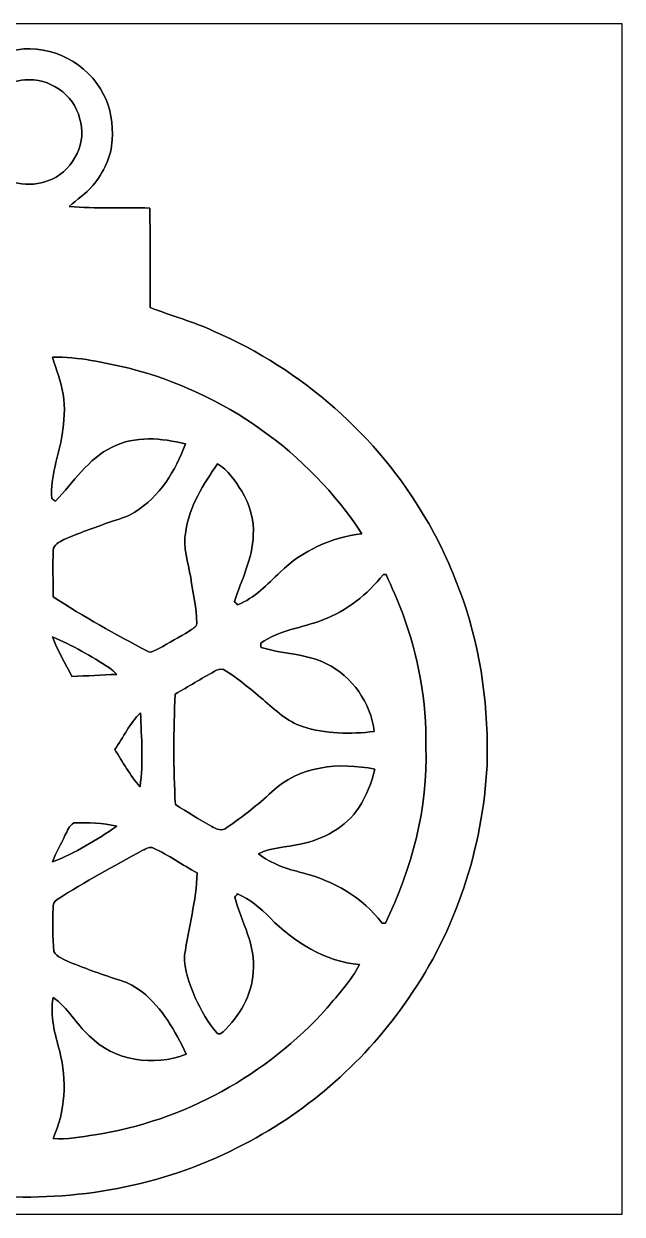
# Model space of a CAD drawing. Header units: centimetres. Extents: x -16.8 to 16.8, y -16.7 to 16.7.
# Drawn here: x 0.01 to 16.77, y -16.67 to 16.67 of the extents above; entities that cross this region are included whole.
import ezdxf

# ---------------------------------------------------------------- set-up
doc = ezdxf.new("R2010")
doc.units = ezdxf.units.CM
doc.header["$MEASUREMENT"] = 0
doc.layers.add('Layer 1', color=7, linetype='Continuous')

msp = doc.modelspace()

# ---------------------------------------------------------------- linework, layer by layer
at = {"layer": 'Layer 1', "color": 7}
for points, knots in [([(-16.77458, 16.66875), (-16.77458, 16.66875), (16.77458, 16.66875), (16.77458, 16.66875), (16.77458, 16.66875), (16.77458, 16.66875), (16.77458, -16.66875), (16.77458, -16.66875), (16.77458, -16.66875), (16.77458, -16.66875), (-16.77458, -16.66875), (-16.77458, -16.66875), (-16.77458, -16.66875), (-16.77458, -16.66875), (-16.77458, 16.66875), (-16.77458, 16.66875), (-16.77458, 16.66875), (-16.77458, 16.66875), (-16.77458, 16.66875), (-16.77458, 16.66875)], [0, 0, 0, 0, 0.16666667, 0.16666667, 0.16666667, 0.16666667, 0.33333333, 0.33333333, 0.33333333, 0.33333333, 0.5, 0.5, 0.5, 0.5, 0.66666667, 0.66666667, 0.66666667, 0.66666667, 1, 1, 1, 1]), ([(-0.17815, 15.94379), (-1.35008, 15.81961), (-2.32198, 14.67661), (-2.19886, 13.49446), (-2.19886, 13.49446), (-2.17593, 12.71482), (-1.69404, 11.98245), (-1.01247, 11.6145), (-1.01247, 11.6145), (-1.01, 11.59051), (-1.00542, 11.54254), (-1.0033, 11.5189), (-1.0033, 11.5189), (-1.75401, 11.51572), (-2.50508, 11.52666), (-3.25543, 11.50691), (-3.25543, 11.50691), (-3.27131, 10.57804), (-3.26214, 9.64918), (-3.26037, 8.72031), (-3.26037, 8.72031), (-3.44452, 8.62401), (-3.64349, 8.56156), (-3.84034, 8.49736), (-3.84034, 8.49736), (-6.70666, 7.59248), (-9.20644, 5.61199), (-10.78794, 3.06141), (-10.78794, 3.06141), (-12.33241, 0.58596), (-12.96353, -2.44299), (-12.52467, -5.32871), (-12.52467, -5.32871), (-12.17824, -7.80697), (-11.04971, -10.16282), (-9.35814, -12.00397), (-9.35814, -12.00397), (-8.67269, -12.72293), (-7.94173, -13.40591), (-7.10918, -13.95342), (-7.10918, -13.95342), (-5.21864, -15.24882), (-2.97145, -16.01011), (-0.68686, -16.16604), (-0.68686, -16.16604), (1.67569, -16.29869), (4.0827, -15.82526), (6.17679, -14.71189), (6.17679, -14.71189), (8.01441, -13.75974), (9.60755, -12.34264), (10.7763, -10.63519), (10.7763, -10.63519), (12.11227, -8.72525), (12.8651, -6.42761), (12.98787, -4.10422), (12.98787, -4.10422), (13.0302, -2.53541), (12.83406, -0.95074), (12.31547, 0.53446), (12.31547, 0.53446), (12.03572, 1.32009), (11.7034, 2.08986), (11.27407, 2.80635), (11.27407, 2.80635), (9.92117, 5.12657), (7.80521, 6.98923), (5.34211, 8.05568), (5.34211, 8.05568), (4.75932, 8.32062), (4.14267, 8.49842), (3.54365, 8.71926), (3.54365, 8.71926), (3.54259, 9.64953), (3.556, 10.58016), (3.53413, 11.51008), (3.53413, 11.51008), (2.78095, 11.53266), (2.026, 11.49033), (1.27388, 11.54924), (1.27388, 11.54924), (1.49119, 11.75032), (1.74837, 11.90766), (1.93922, 12.13732), (1.93922, 12.13732), (2.23908, 12.49927), (2.46486, 12.94659), (2.48285, 13.4239), (2.48285, 13.4239), (2.50331, 13.85499), (2.45392, 14.31043), (2.24014, 14.69319), (2.24014, 14.69319), (1.80058, 15.55715), (0.78634, 16.09866), (-0.17815, 15.94379)], [0, 0, 0, 0, 0.04, 0.04, 0.04, 0.04, 0.08, 0.08, 0.08, 0.08, 0.12, 0.12, 0.12, 0.12, 0.16, 0.16, 0.16, 0.16, 0.2, 0.2, 0.2, 0.2, 0.24, 0.24, 0.24, 0.24, 0.28, 0.28, 0.28, 0.28, 0.32, 0.32, 0.32, 0.32, 0.36, 0.36, 0.36, 0.36, 0.4, 0.4, 0.4, 0.4, 0.44, 0.44, 0.44, 0.44, 0.48, 0.48, 0.48, 0.48, 0.52, 0.52, 0.52, 0.52, 0.56, 0.56, 0.56, 0.56, 0.6, 0.6, 0.6, 0.6, 0.64, 0.64, 0.64, 0.64, 0.68, 0.68, 0.68, 0.68, 0.72, 0.72, 0.72, 0.72, 0.76, 0.76, 0.76, 0.76, 0.8, 0.8, 0.8, 0.8, 0.84, 0.84, 0.84, 0.84, 0.88, 0.88, 0.88, 0.88, 0.92, 0.92, 0.92, 0.92, 1, 1, 1, 1]), ([(0.03422, 15.09748), (0.71402, 15.16486), (1.40794, 14.69108), (1.57092, 14.02362), (1.57092, 14.02362), (1.78682, 13.36816), (1.41429, 12.60934), (0.80257, 12.31794), (0.80257, 12.31794), (0.27693, 12.07841), (-0.40464, 12.13414), (-0.83785, 12.53278), (-0.83785, 12.53278), (-1.3522, 12.96846), (-1.50742, 13.79714), (-1.14194, 14.37287), (-1.14194, 14.37287), (-0.90029, 14.7888), (-0.44768, 15.07172), (0.03422, 15.09748)], [0, 0, 0, 0, 0.16666667, 0.16666667, 0.16666667, 0.16666667, 0.33333333, 0.33333333, 0.33333333, 0.33333333, 0.5, 0.5, 0.5, 0.5, 0.66666667, 0.66666667, 0.66666667, 0.66666667, 1, 1, 1, 1]), ([(0.81209, 7.33496), (1.53811, 7.34131), (2.25601, 7.18785), (2.9591, 7.02028), (2.9591, 7.02028), (5.60246, 6.35035), (7.98477, 4.67325), (9.47984, 2.38901), (9.47984, 2.38901), (8.62542, 2.28565), (7.81121, 1.90888), (7.18926, 1.31269), (7.18926, 1.31269), (6.82731, 0.96414), (6.47277, 0.58702), (5.99475, 0.39723), (5.99475, 0.39723), (5.96547, 0.42827), (5.93619, 0.45896), (5.90726, 0.4893), (5.90726, 0.4893), (6.10623, 1.10137), (6.4195, 1.68839), (6.43784, 2.34562), (6.43784, 2.34562), (6.46677, 2.77989), (6.32954, 3.20534), (6.11822, 3.57893), (6.11822, 3.57893), (5.92314, 3.85763), (5.74075, 4.17336), (5.43595, 4.34693), (5.43595, 4.34693), (5.03978, 3.76908), (4.64044, 3.15877), (4.54872, 2.44651), (4.54872, 2.44651), (4.44747, 2.01189), (4.6161, 1.58291), (4.68207, 1.15782), (4.68207, 1.15782), (4.74063, 0.73096), (4.85457, 0.30974), (4.85034, -0.12383), (4.85034, -0.12383), (4.84611, -0.23671), (4.71629, -0.27869), (4.64291, -0.33937), (4.64291, -0.33937), (4.36316, -0.50906), (4.07423, -0.66252), (3.7913, -0.82691), (3.7913, -0.82691), (3.69041, -0.86078), (3.57858, -0.9719), (3.47027, -0.90276), (3.47027, -0.90276), (2.57316, -0.42686), (1.68346, 0.06526), (0.83044, 0.61736), (0.83044, 0.61736), (0.8315, 1.05269), (0.81033, 1.48837), (0.8322, 1.92299), (0.8322, 1.92299), (0.83679, 2.08562), (1.00506, 2.15441), (1.12571, 2.2225), (1.12571, 2.2225), (1.5434, 2.40771), (1.97697, 2.5527), (2.40524, 2.71074), (2.40524, 2.71074), (2.64336, 2.79682), (2.89877, 2.85009), (3.11397, 2.98979), (3.11397, 2.98979), (3.80788, 3.42159), (4.26297, 4.14902), (4.53461, 4.90396), (4.53461, 4.90396), (3.8668, 5.06836), (3.1175, 5.13997), (2.48603, 4.81577), (2.48603, 4.81577), (1.80411, 4.48804), (1.39947, 3.82799), (0.89394, 3.29812), (0.89394, 3.29812), (0.85796, 3.32423), (0.82233, 3.35033), (0.78705, 3.37573), (0.78705, 3.37573), (0.74507, 3.99062), (0.98107, 4.56741), (1.08444, 5.16255), (1.08444, 5.16255), (1.12395, 5.53614), (1.18463, 5.91996), (1.10525, 6.29285), (1.10525, 6.29285), (1.06186, 6.65515), (0.90664, 6.98641), (0.81209, 7.33496)], [0, 0, 0, 0, 0.03703704, 0.03703704, 0.03703704, 0.03703704, 0.07407407, 0.07407407, 0.07407407, 0.07407407, 0.11111111, 0.11111111, 0.11111111, 0.11111111, 0.14814815, 0.14814815, 0.14814815, 0.14814815, 0.18518519, 0.18518519, 0.18518519, 0.18518519, 0.22222222, 0.22222222, 0.22222222, 0.22222222, 0.25925926, 0.25925926, 0.25925926, 0.25925926, 0.2962963, 0.2962963, 0.2962963, 0.2962963, 0.33333333, 0.33333333, 0.33333333, 0.33333333, 0.37037037, 0.37037037, 0.37037037, 0.37037037, 0.40740741, 0.40740741, 0.40740741, 0.40740741, 0.44444444, 0.44444444, 0.44444444, 0.44444444, 0.48148148, 0.48148148, 0.48148148, 0.48148148, 0.51851852, 0.51851852, 0.51851852, 0.51851852, 0.55555556, 0.55555556, 0.55555556, 0.55555556, 0.59259259, 0.59259259, 0.59259259, 0.59259259, 0.62962963, 0.62962963, 0.62962963, 0.62962963, 0.66666667, 0.66666667, 0.66666667, 0.66666667, 0.7037037, 0.7037037, 0.7037037, 0.7037037, 0.74074074, 0.74074074, 0.74074074, 0.74074074, 0.77777778, 0.77777778, 0.77777778, 0.77777778, 0.81481481, 0.81481481, 0.81481481, 0.81481481, 0.85185185, 0.85185185, 0.85185185, 0.85185185, 0.88888889, 0.88888889, 0.88888889, 0.88888889, 0.92592593, 0.92592593, 0.92592593, 0.92592593, 1, 1, 1, 1]), ([(10.08133, 1.24778), (10.10179, 1.24742), (10.14307, 1.24707), (10.16353, 1.24672), (10.16353, 1.24672), (10.30746, 0.8763), (10.4962, 0.52423), (10.62567, 0.14781), (10.62567, 0.14781), (11.05958, -1.04352), (11.2963, -2.31105), (11.27478, -3.58069), (11.27478, -3.58069), (11.33299, -5.29061), (10.88037, -6.98818), (10.13813, -8.51923), (10.13813, -8.51923), (10.11449, -8.51782), (10.06757, -8.515), (10.04394, -8.51394), (10.04394, -8.51394), (9.50136, -7.79286), (8.68151, -7.3279), (7.8172, -7.10777), (7.8172, -7.10777), (7.38011, -7.00193), (6.94372, -6.86082), (6.58495, -6.57895), (6.58495, -6.57895), (6.93949, -6.38316), (7.36388, -6.40609), (7.74771, -6.30484), (7.74771, -6.30484), (8.39787, -6.17855), (9.03005, -5.83494), (9.40047, -5.27262), (9.40047, -5.27262), (9.60861, -4.9463), (9.75924, -4.58258), (9.84391, -4.20476), (9.84391, -4.20476), (8.86142, -4.00579), (7.70749, -4.10669), (6.95995, -4.84293), (6.95995, -4.84293), (6.56096, -5.20065), (6.14504, -5.54284), (5.6956, -5.83565), (5.6956, -5.83565), (5.57071, -5.97041), (5.39609, -5.88045), (5.27156, -5.80708), (5.27156, -5.80708), (4.93042, -5.6067), (4.58541, -5.41302), (4.25309, -5.19924), (4.25309, -5.19924), (4.19312, -4.16807), (4.20017, -3.13337), (4.24991, -2.1022), (4.24991, -2.1022), (4.6168, -1.89054), (4.9784, -1.67005), (5.34917, -1.46473), (5.34917, -1.46473), (5.42537, -1.42875), (5.51709, -1.3716), (5.60141, -1.41781), (5.60141, -1.41781), (6.00569, -1.64641), (6.34647, -1.96568), (6.70983, -2.25143), (6.70983, -2.25143), (7.04215, -2.55023), (7.38434, -2.86879), (7.81756, -3.01237), (7.81756, -3.01237), (8.46243, -3.22157), (9.16058, -3.23568), (9.82839, -3.14607), (9.82839, -3.14607), (9.72291, -2.35162), (9.21385, -1.59949), (8.48395, -1.25166), (8.48395, -1.25166), (7.91386, -0.95814), (7.25311, -0.99025), (6.65304, -0.79481), (6.65304, -0.79481), (6.65092, -0.76588), (6.64669, -0.70838), (6.64422, -0.67945), (6.64422, -0.67945), (7.15716, -0.30057), (7.80732, -0.25541), (8.38376, -0.02611), (8.38376, -0.02611), (9.05651, 0.22754), (9.63754, 0.68474), (10.08133, 1.24778)], [0, 0, 0, 0, 0.03846154, 0.03846154, 0.03846154, 0.03846154, 0.07692308, 0.07692308, 0.07692308, 0.07692308, 0.11538462, 0.11538462, 0.11538462, 0.11538462, 0.15384615, 0.15384615, 0.15384615, 0.15384615, 0.19230769, 0.19230769, 0.19230769, 0.19230769, 0.23076923, 0.23076923, 0.23076923, 0.23076923, 0.26923077, 0.26923077, 0.26923077, 0.26923077, 0.30769231, 0.30769231, 0.30769231, 0.30769231, 0.34615385, 0.34615385, 0.34615385, 0.34615385, 0.38461538, 0.38461538, 0.38461538, 0.38461538, 0.42307692, 0.42307692, 0.42307692, 0.42307692, 0.46153846, 0.46153846, 0.46153846, 0.46153846, 0.5, 0.5, 0.5, 0.5, 0.53846154, 0.53846154, 0.53846154, 0.53846154, 0.57692308, 0.57692308, 0.57692308, 0.57692308, 0.61538462, 0.61538462, 0.61538462, 0.61538462, 0.65384615, 0.65384615, 0.65384615, 0.65384615, 0.69230769, 0.69230769, 0.69230769, 0.69230769, 0.73076923, 0.73076923, 0.73076923, 0.73076923, 0.76923077, 0.76923077, 0.76923077, 0.76923077, 0.80769231, 0.80769231, 0.80769231, 0.80769231, 0.84615385, 0.84615385, 0.84615385, 0.84615385, 0.88461538, 0.88461538, 0.88461538, 0.88461538, 0.92307692, 0.92307692, 0.92307692, 0.92307692, 1, 1, 1, 1]), ([(0.81174, -0.49636), (1.37019, -0.73378), (1.89689, -1.03999), (2.40489, -1.37089), (2.40489, -1.37089), (2.48179, -1.4224), (2.54847, -1.48661), (2.61408, -1.55187), (2.61408, -1.55187), (2.19463, -1.56986), (1.77553, -1.59385), (1.35608, -1.60867), (1.35608, -1.60867), (1.16664, -1.24248), (0.94544, -0.88759), (0.81174, -0.49636)], [0, 0, 0, 0, 0.2, 0.2, 0.2, 0.2, 0.4, 0.4, 0.4, 0.4, 0.6, 0.6, 0.6, 0.6, 1, 1, 1, 1]), ([(2.55376, -3.6509), (2.80635, -3.3207), (2.96369, -2.91183), (3.27731, -2.63137), (3.27731, -2.63137), (3.29918, -3.31893), (3.36444, -4.0132), (3.26249, -4.69829), (3.26249, -4.69829), (2.98132, -4.3815), (2.77812, -4.0072), (2.55376, -3.6509)], [0, 0, 0, 0, 0.25, 0.25, 0.25, 0.25, 0.5, 0.5, 0.5, 0.5, 1, 1, 1, 1]), ([(1.40617, -5.71147), (1.80799, -5.70159), (2.21721, -5.70865), (2.60985, -5.80531), (2.60985, -5.80531), (2.04152, -6.18949), (1.45486, -6.55602), (0.81209, -6.80367), (0.81209, -6.80367), (0.90064, -6.54438), (1.0474, -6.31155), (1.16029, -6.06284), (1.16029, -6.06284), (1.22943, -5.94007), (1.27494, -5.78309), (1.40617, -5.71147)], [0, 0, 0, 0, 0.2, 0.2, 0.2, 0.2, 0.4, 0.4, 0.4, 0.4, 0.6, 0.6, 0.6, 0.6, 1, 1, 1, 1]), ([(3.33939, -6.47665), (3.43217, -6.43925), (3.53801, -6.35988), (3.63996, -6.4135), (3.63996, -6.4135), (4.06506, -6.61353), (4.44923, -6.88799), (4.86304, -7.10988), (4.86304, -7.10988), (4.84082, -7.89023), (4.62315, -8.64588), (4.51238, -9.41493), (4.51238, -9.41493), (4.4891, -9.83121), (4.65173, -10.22809), (4.8073, -10.60591), (4.8073, -10.60591), (4.9717, -10.95375), (5.15691, -11.30229), (5.41549, -11.59051), (5.41549, -11.59051), (5.45959, -11.66072), (5.55837, -11.60815), (5.59541, -11.55806), (5.59541, -11.55806), (6.04344, -11.11744), (6.40433, -10.53783), (6.43114, -9.89471), (6.43114, -9.89471), (6.51933, -9.14647), (6.10552, -8.48431), (5.91502, -7.78757), (5.91502, -7.78757), (5.94148, -7.75758), (5.96794, -7.72795), (5.99511, -7.69832), (5.99511, -7.69832), (6.34436, -7.85178), (6.64351, -8.09554), (6.90598, -8.3693), (6.90598, -8.3693), (7.57767, -9.05087), (8.44232, -9.58885), (9.41387, -9.67952), (9.41387, -9.67952), (9.17892, -10.13213), (8.82121, -10.50678), (8.49983, -10.89801), (8.49983, -10.89801), (6.82025, -12.77267), (4.48769, -14.05961), (1.99813, -14.44907), (1.99813, -14.44907), (1.61078, -14.49705), (1.21849, -14.59689), (0.82726, -14.54679), (0.82726, -14.54679), (1.17157, -13.78938), (1.22167, -12.91555), (1.01177, -12.11404), (1.01177, -12.11404), (0.88018, -11.62156), (0.73131, -11.11885), (0.82868, -10.60344), (0.82868, -10.60344), (1.24142, -10.88284), (1.47002, -11.34569), (1.84185, -11.66989), (1.84185, -11.66989), (2.52518, -12.38568), (3.65054, -12.53843), (4.55119, -12.19165), (4.55119, -12.19165), (4.26755, -11.53231), (3.87526, -10.9026), (3.32034, -10.43869), (3.32034, -10.43869), (3.13408, -10.31099), (2.93793, -10.1921), (2.72274, -10.12084), (2.72274, -10.12084), (2.23661, -9.9755), (1.75966, -9.79911), (1.2894, -9.60861), (1.2894, -9.60861), (1.1363, -9.52712), (0.93804, -9.47632), (0.84702, -9.31651), (0.84702, -9.31651), (0.80998, -8.91011), (0.81739, -8.50124), (0.82585, -8.09413), (0.82585, -8.09413), (0.82726, -8.00382), (0.84737, -7.89869), (0.9398, -7.85671), (0.9398, -7.85671), (1.71768, -7.35965), (2.52977, -6.91903), (3.33939, -6.47665)], [0, 0, 0, 0, 0.03846154, 0.03846154, 0.03846154, 0.03846154, 0.07692308, 0.07692308, 0.07692308, 0.07692308, 0.11538462, 0.11538462, 0.11538462, 0.11538462, 0.15384615, 0.15384615, 0.15384615, 0.15384615, 0.19230769, 0.19230769, 0.19230769, 0.19230769, 0.23076923, 0.23076923, 0.23076923, 0.23076923, 0.26923077, 0.26923077, 0.26923077, 0.26923077, 0.30769231, 0.30769231, 0.30769231, 0.30769231, 0.34615385, 0.34615385, 0.34615385, 0.34615385, 0.38461538, 0.38461538, 0.38461538, 0.38461538, 0.42307692, 0.42307692, 0.42307692, 0.42307692, 0.46153846, 0.46153846, 0.46153846, 0.46153846, 0.5, 0.5, 0.5, 0.5, 0.53846154, 0.53846154, 0.53846154, 0.53846154, 0.57692308, 0.57692308, 0.57692308, 0.57692308, 0.61538462, 0.61538462, 0.61538462, 0.61538462, 0.65384615, 0.65384615, 0.65384615, 0.65384615, 0.69230769, 0.69230769, 0.69230769, 0.69230769, 0.73076923, 0.73076923, 0.73076923, 0.73076923, 0.76923077, 0.76923077, 0.76923077, 0.76923077, 0.80769231, 0.80769231, 0.80769231, 0.80769231, 0.84615385, 0.84615385, 0.84615385, 0.84615385, 0.88461538, 0.88461538, 0.88461538, 0.88461538, 0.92307692, 0.92307692, 0.92307692, 0.92307692, 1, 1, 1, 1])]:
    msp.add_open_spline(points, degree=3, knots=knots, dxfattribs=at)
at = {"layer": 'Layer 1', "color": 9}
for points, knots in [([(-0.17815, 15.94379), (0.78634, 16.09866), (1.80058, 15.55715), (2.24014, 14.69319), (2.24014, 14.69319), (2.45392, 14.31043), (2.50331, 13.85499), (2.48285, 13.4239), (2.48285, 13.4239), (2.46486, 12.94659), (2.23908, 12.49927), (1.93922, 12.13732), (1.93922, 12.13732), (1.74837, 11.90766), (1.49119, 11.75032), (1.27388, 11.54924), (1.27388, 11.54924), (2.026, 11.49033), (2.78095, 11.53266), (3.53413, 11.51008), (3.53413, 11.51008), (3.556, 10.58016), (3.54259, 9.64953), (3.54365, 8.71926), (3.54365, 8.71926), (4.14267, 8.49842), (4.75932, 8.32062), (5.34211, 8.05568), (5.34211, 8.05568), (7.80521, 6.98923), (9.92117, 5.12657), (11.27407, 2.80635), (11.27407, 2.80635), (11.7034, 2.08986), (12.03572, 1.32009), (12.31547, 0.53446), (12.31547, 0.53446), (12.83406, -0.95074), (13.0302, -2.53541), (12.98787, -4.10422), (12.98787, -4.10422), (12.8651, -6.42761), (12.11227, -8.72525), (10.7763, -10.63519), (10.7763, -10.63519), (9.60755, -12.34264), (8.01441, -13.75974), (6.17679, -14.71189), (6.17679, -14.71189), (4.0827, -15.82526), (1.67569, -16.29869), (-0.68686, -16.16604), (-0.68686, -16.16604), (-2.97145, -16.01011), (-5.21864, -15.24882), (-7.10918, -13.95342), (-7.10918, -13.95342), (-7.94173, -13.40591), (-8.67269, -12.72293), (-9.35814, -12.00397), (-9.35814, -12.00397), (-11.04971, -10.16282), (-12.17824, -7.80697), (-12.52467, -5.32871), (-12.52467, -5.32871), (-12.96353, -2.44299), (-12.33241, 0.58596), (-10.78794, 3.06141), (-10.78794, 3.06141), (-9.20644, 5.61199), (-6.70666, 7.59248), (-3.84034, 8.49736), (-3.84034, 8.49736), (-3.64349, 8.56156), (-3.44452, 8.62401), (-3.26037, 8.72031), (-3.26037, 8.72031), (-3.26214, 9.64918), (-3.27131, 10.57804), (-3.25543, 11.50691), (-3.25543, 11.50691), (-2.50508, 11.52666), (-1.75401, 11.51572), (-1.0033, 11.5189), (-1.0033, 11.5189), (-1.00542, 11.54254), (-1.01, 11.59051), (-1.01247, 11.6145), (-1.01247, 11.6145), (-1.69404, 11.98245), (-2.17593, 12.71482), (-2.19886, 13.49446), (-2.19886, 13.49446), (-2.32198, 14.67661), (-1.35008, 15.81961), (-0.17815, 15.94379), (-0.17815, 15.94379), (-0.17815, 15.94379), (-0.17815, 15.94379), (-0.17815, 15.94379)], [0, 0, 0, 0, 0.03846154, 0.03846154, 0.03846154, 0.03846154, 0.07692308, 0.07692308, 0.07692308, 0.07692308, 0.11538462, 0.11538462, 0.11538462, 0.11538462, 0.15384615, 0.15384615, 0.15384615, 0.15384615, 0.19230769, 0.19230769, 0.19230769, 0.19230769, 0.23076923, 0.23076923, 0.23076923, 0.23076923, 0.26923077, 0.26923077, 0.26923077, 0.26923077, 0.30769231, 0.30769231, 0.30769231, 0.30769231, 0.34615385, 0.34615385, 0.34615385, 0.34615385, 0.38461538, 0.38461538, 0.38461538, 0.38461538, 0.42307692, 0.42307692, 0.42307692, 0.42307692, 0.46153846, 0.46153846, 0.46153846, 0.46153846, 0.5, 0.5, 0.5, 0.5, 0.53846154, 0.53846154, 0.53846154, 0.53846154, 0.57692308, 0.57692308, 0.57692308, 0.57692308, 0.61538462, 0.61538462, 0.61538462, 0.61538462, 0.65384615, 0.65384615, 0.65384615, 0.65384615, 0.69230769, 0.69230769, 0.69230769, 0.69230769, 0.73076923, 0.73076923, 0.73076923, 0.73076923, 0.76923077, 0.76923077, 0.76923077, 0.76923077, 0.80769231, 0.80769231, 0.80769231, 0.80769231, 0.84615385, 0.84615385, 0.84615385, 0.84615385, 0.88461538, 0.88461538, 0.88461538, 0.88461538, 0.92307692, 0.92307692, 0.92307692, 0.92307692, 1, 1, 1, 1]), ([(0.03422, 15.09748), (-0.44768, 15.07172), (-0.90029, 14.7888), (-1.14194, 14.37287), (-1.14194, 14.37287), (-1.50742, 13.79714), (-1.3522, 12.96846), (-0.83785, 12.53278), (-0.83785, 12.53278), (-0.40464, 12.13414), (0.27693, 12.07841), (0.80257, 12.31794), (0.80257, 12.31794), (1.41429, 12.60934), (1.78682, 13.36816), (1.57092, 14.02362), (1.57092, 14.02362), (1.40794, 14.69108), (0.71402, 15.16486), (0.03422, 15.09748), (0.03422, 15.09748), (0.03422, 15.09748), (0.03422, 15.09748), (0.03422, 15.09748)], [0, 0, 0, 0, 0.14285714, 0.14285714, 0.14285714, 0.14285714, 0.28571429, 0.28571429, 0.28571429, 0.28571429, 0.42857143, 0.42857143, 0.42857143, 0.42857143, 0.57142857, 0.57142857, 0.57142857, 0.57142857, 0.71428571, 0.71428571, 0.71428571, 0.71428571, 1, 1, 1, 1]), ([(0.81209, 7.33496), (0.90664, 6.98641), (1.06186, 6.65515), (1.10525, 6.29285), (1.10525, 6.29285), (1.18463, 5.91996), (1.12395, 5.53614), (1.08444, 5.16255), (1.08444, 5.16255), (0.98107, 4.56741), (0.74507, 3.99062), (0.78705, 3.37573), (0.78705, 3.37573), (0.82233, 3.35033), (0.85796, 3.32423), (0.89394, 3.29812), (0.89394, 3.29812), (1.39947, 3.82799), (1.80411, 4.48804), (2.48603, 4.81577), (2.48603, 4.81577), (3.1175, 5.13997), (3.8668, 5.06836), (4.53461, 4.90396), (4.53461, 4.90396), (4.26297, 4.14902), (3.80788, 3.42159), (3.11397, 2.98979), (3.11397, 2.98979), (2.89877, 2.85009), (2.64336, 2.79682), (2.40524, 2.71074), (2.40524, 2.71074), (1.97697, 2.5527), (1.5434, 2.40771), (1.12571, 2.2225), (1.12571, 2.2225), (1.00506, 2.15441), (0.83679, 2.08562), (0.8322, 1.92299), (0.8322, 1.92299), (0.81033, 1.48837), (0.8315, 1.05269), (0.83044, 0.61736), (0.83044, 0.61736), (1.68346, 0.06526), (2.57316, -0.42686), (3.47027, -0.90276), (3.47027, -0.90276), (3.57858, -0.9719), (3.69041, -0.86078), (3.7913, -0.82691), (3.7913, -0.82691), (4.07423, -0.66252), (4.36316, -0.50906), (4.64291, -0.33937), (4.64291, -0.33937), (4.71629, -0.27869), (4.84611, -0.23671), (4.85034, -0.12383), (4.85034, -0.12383), (4.85457, 0.30974), (4.74063, 0.73096), (4.68207, 1.15782), (4.68207, 1.15782), (4.6161, 1.58291), (4.44747, 2.01189), (4.54872, 2.44651), (4.54872, 2.44651), (4.64044, 3.15877), (5.03978, 3.76908), (5.43595, 4.34693), (5.43595, 4.34693), (5.74075, 4.17336), (5.92314, 3.85763), (6.11822, 3.57893), (6.11822, 3.57893), (6.32954, 3.20534), (6.46677, 2.77989), (6.43784, 2.34562), (6.43784, 2.34562), (6.4195, 1.68839), (6.10623, 1.10137), (5.90726, 0.4893), (5.90726, 0.4893), (5.93619, 0.45896), (5.96547, 0.42827), (5.99475, 0.39723), (5.99475, 0.39723), (6.47277, 0.58702), (6.82731, 0.96414), (7.18926, 1.31269), (7.18926, 1.31269), (7.81121, 1.90888), (8.62542, 2.28565), (9.47984, 2.38901), (9.47984, 2.38901), (7.98477, 4.67325), (5.60246, 6.35035), (2.9591, 7.02028), (2.9591, 7.02028), (2.25601, 7.18785), (1.53811, 7.34131), (0.81209, 7.33496), (0.81209, 7.33496), (0.81209, 7.33496), (0.81209, 7.33496), (0.81209, 7.33496)], [0, 0, 0, 0, 0.03571429, 0.03571429, 0.03571429, 0.03571429, 0.07142857, 0.07142857, 0.07142857, 0.07142857, 0.10714286, 0.10714286, 0.10714286, 0.10714286, 0.14285714, 0.14285714, 0.14285714, 0.14285714, 0.17857143, 0.17857143, 0.17857143, 0.17857143, 0.21428571, 0.21428571, 0.21428571, 0.21428571, 0.25, 0.25, 0.25, 0.25, 0.28571429, 0.28571429, 0.28571429, 0.28571429, 0.32142857, 0.32142857, 0.32142857, 0.32142857, 0.35714286, 0.35714286, 0.35714286, 0.35714286, 0.39285714, 0.39285714, 0.39285714, 0.39285714, 0.42857143, 0.42857143, 0.42857143, 0.42857143, 0.46428571, 0.46428571, 0.46428571, 0.46428571, 0.5, 0.5, 0.5, 0.5, 0.53571429, 0.53571429, 0.53571429, 0.53571429, 0.57142857, 0.57142857, 0.57142857, 0.57142857, 0.60714286, 0.60714286, 0.60714286, 0.60714286, 0.64285714, 0.64285714, 0.64285714, 0.64285714, 0.67857143, 0.67857143, 0.67857143, 0.67857143, 0.71428571, 0.71428571, 0.71428571, 0.71428571, 0.75, 0.75, 0.75, 0.75, 0.78571429, 0.78571429, 0.78571429, 0.78571429, 0.82142857, 0.82142857, 0.82142857, 0.82142857, 0.85714286, 0.85714286, 0.85714286, 0.85714286, 0.89285714, 0.89285714, 0.89285714, 0.89285714, 0.92857143, 0.92857143, 0.92857143, 0.92857143, 1, 1, 1, 1]), ([(10.08133, 1.24778), (9.63754, 0.68474), (9.05651, 0.22754), (8.38376, -0.02611), (8.38376, -0.02611), (7.80732, -0.25541), (7.15716, -0.30057), (6.64422, -0.67945), (6.64422, -0.67945), (6.64669, -0.70838), (6.65092, -0.76588), (6.65304, -0.79481), (6.65304, -0.79481), (7.25311, -0.99025), (7.91386, -0.95814), (8.48395, -1.25166), (8.48395, -1.25166), (9.21385, -1.59949), (9.72291, -2.35162), (9.82839, -3.14607), (9.82839, -3.14607), (9.16058, -3.23568), (8.46243, -3.22157), (7.81756, -3.01237), (7.81756, -3.01237), (7.38434, -2.86879), (7.04215, -2.55023), (6.70983, -2.25143), (6.70983, -2.25143), (6.34647, -1.96568), (6.00569, -1.64641), (5.60141, -1.41781), (5.60141, -1.41781), (5.51709, -1.3716), (5.42537, -1.42875), (5.34917, -1.46473), (5.34917, -1.46473), (4.9784, -1.67005), (4.6168, -1.89054), (4.24991, -2.1022), (4.24991, -2.1022), (4.20017, -3.13337), (4.19312, -4.16807), (4.25309, -5.19924), (4.25309, -5.19924), (4.58541, -5.41302), (4.93042, -5.6067), (5.27156, -5.80708), (5.27156, -5.80708), (5.39609, -5.88045), (5.57071, -5.97041), (5.6956, -5.83565), (5.6956, -5.83565), (6.14504, -5.54284), (6.56096, -5.20065), (6.95995, -4.84293), (6.95995, -4.84293), (7.70749, -4.10669), (8.86142, -4.00579), (9.84391, -4.20476), (9.84391, -4.20476), (9.75924, -4.58258), (9.60861, -4.9463), (9.40047, -5.27262), (9.40047, -5.27262), (9.03005, -5.83494), (8.39787, -6.17855), (7.74771, -6.30484), (7.74771, -6.30484), (7.36388, -6.40609), (6.93949, -6.38316), (6.58495, -6.57895), (6.58495, -6.57895), (6.94372, -6.86082), (7.38011, -7.00193), (7.8172, -7.10777), (7.8172, -7.10777), (8.68151, -7.3279), (9.50136, -7.79286), (10.04394, -8.51394), (10.04394, -8.51394), (10.06757, -8.515), (10.11449, -8.51782), (10.13813, -8.51923), (10.13813, -8.51923), (10.88037, -6.98818), (11.33299, -5.29061), (11.27478, -3.58069), (11.27478, -3.58069), (11.2963, -2.31105), (11.05958, -1.04352), (10.62567, 0.14781), (10.62567, 0.14781), (10.4962, 0.52423), (10.30746, 0.8763), (10.16353, 1.24672), (10.16353, 1.24672), (10.14307, 1.24707), (10.10179, 1.24742), (10.08133, 1.24778), (10.08133, 1.24778), (10.08133, 1.24778), (10.08133, 1.24778), (10.08133, 1.24778)], [0, 0, 0, 0, 0.03703704, 0.03703704, 0.03703704, 0.03703704, 0.07407407, 0.07407407, 0.07407407, 0.07407407, 0.11111111, 0.11111111, 0.11111111, 0.11111111, 0.14814815, 0.14814815, 0.14814815, 0.14814815, 0.18518519, 0.18518519, 0.18518519, 0.18518519, 0.22222222, 0.22222222, 0.22222222, 0.22222222, 0.25925926, 0.25925926, 0.25925926, 0.25925926, 0.2962963, 0.2962963, 0.2962963, 0.2962963, 0.33333333, 0.33333333, 0.33333333, 0.33333333, 0.37037037, 0.37037037, 0.37037037, 0.37037037, 0.40740741, 0.40740741, 0.40740741, 0.40740741, 0.44444444, 0.44444444, 0.44444444, 0.44444444, 0.48148148, 0.48148148, 0.48148148, 0.48148148, 0.51851852, 0.51851852, 0.51851852, 0.51851852, 0.55555556, 0.55555556, 0.55555556, 0.55555556, 0.59259259, 0.59259259, 0.59259259, 0.59259259, 0.62962963, 0.62962963, 0.62962963, 0.62962963, 0.66666667, 0.66666667, 0.66666667, 0.66666667, 0.7037037, 0.7037037, 0.7037037, 0.7037037, 0.74074074, 0.74074074, 0.74074074, 0.74074074, 0.77777778, 0.77777778, 0.77777778, 0.77777778, 0.81481481, 0.81481481, 0.81481481, 0.81481481, 0.85185185, 0.85185185, 0.85185185, 0.85185185, 0.88888889, 0.88888889, 0.88888889, 0.88888889, 0.92592593, 0.92592593, 0.92592593, 0.92592593, 1, 1, 1, 1]), ([(0.81174, -0.49636), (0.94544, -0.88759), (1.16664, -1.24248), (1.35608, -1.60867), (1.35608, -1.60867), (1.77553, -1.59385), (2.19463, -1.56986), (2.61408, -1.55187), (2.61408, -1.55187), (2.54847, -1.48661), (2.48179, -1.4224), (2.40489, -1.37089), (2.40489, -1.37089), (1.89689, -1.03999), (1.37019, -0.73378), (0.81174, -0.49636), (0.81174, -0.49636), (0.81174, -0.49636), (0.81174, -0.49636), (0.81174, -0.49636)], [0, 0, 0, 0, 0.16666667, 0.16666667, 0.16666667, 0.16666667, 0.33333333, 0.33333333, 0.33333333, 0.33333333, 0.5, 0.5, 0.5, 0.5, 0.66666667, 0.66666667, 0.66666667, 0.66666667, 1, 1, 1, 1]), ([(2.55376, -3.6509), (2.77812, -4.0072), (2.98132, -4.3815), (3.26249, -4.69829), (3.26249, -4.69829), (3.36444, -4.0132), (3.29918, -3.31893), (3.27731, -2.63137), (3.27731, -2.63137), (2.96369, -2.91183), (2.80635, -3.3207), (2.55376, -3.6509), (2.55376, -3.6509), (2.55376, -3.6509), (2.55376, -3.6509), (2.55376, -3.6509)], [0, 0, 0, 0, 0.2, 0.2, 0.2, 0.2, 0.4, 0.4, 0.4, 0.4, 0.6, 0.6, 0.6, 0.6, 1, 1, 1, 1]), ([(1.40617, -5.71147), (1.27494, -5.78309), (1.22943, -5.94007), (1.16029, -6.06284), (1.16029, -6.06284), (1.0474, -6.31155), (0.90064, -6.54438), (0.81209, -6.80367), (0.81209, -6.80367), (1.45486, -6.55602), (2.04152, -6.18949), (2.60985, -5.80531), (2.60985, -5.80531), (2.21721, -5.70865), (1.80799, -5.70159), (1.40617, -5.71147), (1.40617, -5.71147), (1.40617, -5.71147), (1.40617, -5.71147), (1.40617, -5.71147)], [0, 0, 0, 0, 0.16666667, 0.16666667, 0.16666667, 0.16666667, 0.33333333, 0.33333333, 0.33333333, 0.33333333, 0.5, 0.5, 0.5, 0.5, 0.66666667, 0.66666667, 0.66666667, 0.66666667, 1, 1, 1, 1]), ([(3.33939, -6.47665), (2.52977, -6.91903), (1.71768, -7.35965), (0.9398, -7.85671), (0.9398, -7.85671), (0.84737, -7.89869), (0.82726, -8.00382), (0.82585, -8.09413), (0.82585, -8.09413), (0.81739, -8.50124), (0.80998, -8.91011), (0.84702, -9.31651), (0.84702, -9.31651), (0.93804, -9.47632), (1.1363, -9.52712), (1.2894, -9.60861), (1.2894, -9.60861), (1.75966, -9.79911), (2.23661, -9.9755), (2.72274, -10.12084), (2.72274, -10.12084), (2.93793, -10.1921), (3.13408, -10.31099), (3.32034, -10.43869), (3.32034, -10.43869), (3.87526, -10.9026), (4.26755, -11.53231), (4.55119, -12.19165), (4.55119, -12.19165), (3.65054, -12.53843), (2.52518, -12.38568), (1.84185, -11.66989), (1.84185, -11.66989), (1.47002, -11.34569), (1.24142, -10.88284), (0.82868, -10.60344), (0.82868, -10.60344), (0.73131, -11.11885), (0.88018, -11.62156), (1.01177, -12.11404), (1.01177, -12.11404), (1.22167, -12.91555), (1.17157, -13.78938), (0.82726, -14.54679), (0.82726, -14.54679), (1.21849, -14.59689), (1.61078, -14.49705), (1.99813, -14.44907), (1.99813, -14.44907), (4.48769, -14.05961), (6.82025, -12.77267), (8.49983, -10.89801), (8.49983, -10.89801), (8.82121, -10.50678), (9.17892, -10.13213), (9.41387, -9.67952), (9.41387, -9.67952), (8.44232, -9.58885), (7.57767, -9.05087), (6.90598, -8.3693), (6.90598, -8.3693), (6.64351, -8.09554), (6.34436, -7.85178), (5.99511, -7.69832), (5.99511, -7.69832), (5.96794, -7.72795), (5.94148, -7.75758), (5.91502, -7.78757), (5.91502, -7.78757), (6.10552, -8.48431), (6.51933, -9.14647), (6.43114, -9.89471), (6.43114, -9.89471), (6.40433, -10.53783), (6.04344, -11.11744), (5.59541, -11.55806), (5.59541, -11.55806), (5.55837, -11.60815), (5.45959, -11.66072), (5.41549, -11.59051), (5.41549, -11.59051), (5.15691, -11.30229), (4.9717, -10.95375), (4.8073, -10.60591), (4.8073, -10.60591), (4.65173, -10.22809), (4.4891, -9.83121), (4.51238, -9.41493), (4.51238, -9.41493), (4.62315, -8.64588), (4.84082, -7.89023), (4.86304, -7.10988), (4.86304, -7.10988), (4.44923, -6.88799), (4.06506, -6.61353), (3.63996, -6.4135), (3.63996, -6.4135), (3.53801, -6.35988), (3.43217, -6.43925), (3.33939, -6.47665)], [0, 0, 0, 0, 0.03846154, 0.03846154, 0.03846154, 0.03846154, 0.07692308, 0.07692308, 0.07692308, 0.07692308, 0.11538462, 0.11538462, 0.11538462, 0.11538462, 0.15384615, 0.15384615, 0.15384615, 0.15384615, 0.19230769, 0.19230769, 0.19230769, 0.19230769, 0.23076923, 0.23076923, 0.23076923, 0.23076923, 0.26923077, 0.26923077, 0.26923077, 0.26923077, 0.30769231, 0.30769231, 0.30769231, 0.30769231, 0.34615385, 0.34615385, 0.34615385, 0.34615385, 0.38461538, 0.38461538, 0.38461538, 0.38461538, 0.42307692, 0.42307692, 0.42307692, 0.42307692, 0.46153846, 0.46153846, 0.46153846, 0.46153846, 0.5, 0.5, 0.5, 0.5, 0.53846154, 0.53846154, 0.53846154, 0.53846154, 0.57692308, 0.57692308, 0.57692308, 0.57692308, 0.61538462, 0.61538462, 0.61538462, 0.61538462, 0.65384615, 0.65384615, 0.65384615, 0.65384615, 0.69230769, 0.69230769, 0.69230769, 0.69230769, 0.73076923, 0.73076923, 0.73076923, 0.73076923, 0.76923077, 0.76923077, 0.76923077, 0.76923077, 0.80769231, 0.80769231, 0.80769231, 0.80769231, 0.84615385, 0.84615385, 0.84615385, 0.84615385, 0.88461538, 0.88461538, 0.88461538, 0.88461538, 0.92307692, 0.92307692, 0.92307692, 0.92307692, 1, 1, 1, 1])]:
    msp.add_open_spline(points, degree=3, knots=knots, dxfattribs=at)

doc.saveas('drawing.dxf')
